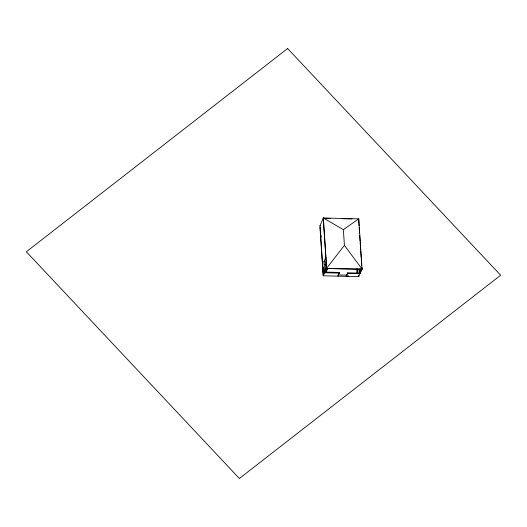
<?xml version="1.0" encoding="UTF-8"?>
<svg xmlns="http://www.w3.org/2000/svg" width="527" height="527" viewBox="0 0 527 527"><rect width="100%" height="100%" fill="white"/><g stroke="black" fill="none" stroke-linecap="round" stroke-linejoin="round"><path stroke-width="0.79" d="M338.064 276.161L339.342 272.439L325.778 272.11L325.824 272.808L327.722 268.46L326.542 268.427L323.321 275.805L320.001 225.668L323.354 217.994L343.367 229.667L344.408 245.351L362.062 269.073L326.562 268.493L361.944 269.35L361.799 267.123M339.388 273.131L324.645 272.775L323.914 261.735L325.824 257.36M323.387 271.313L323.064 272.051L323.209 267.196L323.334 268.882M324.599 272.084L326.496 267.736M326.411 270.661L327.359 268.487M338.018 275.469L339.342 272.439M361.581 269.475L359.987 273.131L347.655 272.834L346.338 275.845L348.657 275.898M347.655 272.834L346.371 276.365L346.292 275.134L337.985 274.936M359.23 273.111L360.969 269.126M361.904 268.744L361.258 268.46L359.262 273.632L358.959 269.066M319.948 226.88L323.189 275.786L358.703 276.662L362.056 268.994M344.408 245.351L326.681 268.217L323.354 217.994M343.367 229.667L358.735 218.85L362.062 269.073M323.163 217.994L358.735 218.85L359.045 225.642M330.64 218.448L323.229 218.27L326.562 268.493M342.155 218.725L352.029 218.968M320.001 225.668L320.475 225.681M323.914 261.735L325.087 261.761L325.673 270.522M324.586 264.811L326.22 264.85M322.886 267.933L323.11 267.196L323.295 269.936M347.688 273.355L360.02 273.651L359.717 269.086M359.157 227.269L359.533 232.967M359.697 235.411L360.073 241.116M360.178 242.743L360.613 249.258M360.718 250.885L361.153 257.4M361.258 259.027L361.687 265.503M358.597 275.041L358.703 276.662M357.431 268.836L357.701 272.887M356.674 268.849L356.944 272.94M321.121 235.464L321.226 237.097M287.604 48.504L26.35 251.761L239.39 478.496L500.65 275.239L287.604 48.504"/></g></svg>
